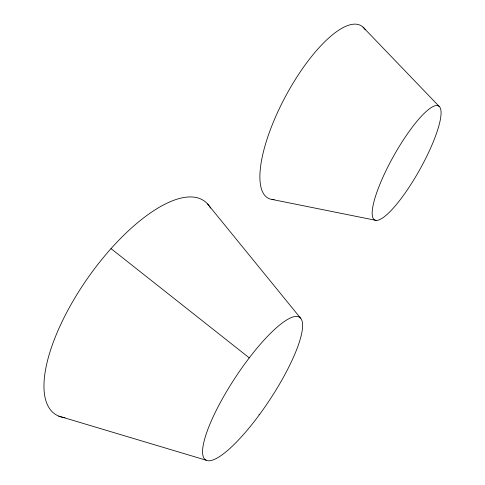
<?xml version="1.0" encoding="UTF-8"?>
<svg xmlns="http://www.w3.org/2000/svg" width="485" height="485" viewBox="0 0 485 485"><rect width="100%" height="100%" fill="white"/><g stroke="black" fill="none" stroke-linecap="round" stroke-linejoin="round"><path stroke-width="0.73" d="M272.012 199.432L376.002 220.372M58.636 416.075L206.04 460.174M258.972 414.39L259.439 414.657M111.029 248.623L249.278 357.882M363.01 27.105L439.095 106.33A65.342 14.726 -60.7 0 1 400.295 199.632A65.342 14.726 -60.7 0 1 380.458 182.912A65.342 14.726 -60.7 0 1 439.095 106.33M207.647 204.033L300.512 318.087A85.396 20.509 -56.6 0 1 241.13 437.143A85.396 20.509 -56.6 0 1 216.14 410.619A85.396 20.509 -56.6 0 1 300.512 318.087M64.978 417.737A130.089 51.04 -55 0 1 86.936 279.233A130.089 51.04 -55 0 1 210.526 208.089M274.152 199.571A97.964 32.816 -61.8 0 1 285.635 96.182A97.964 32.816 -61.8 0 1 365.314 29.87"/></g></svg>
